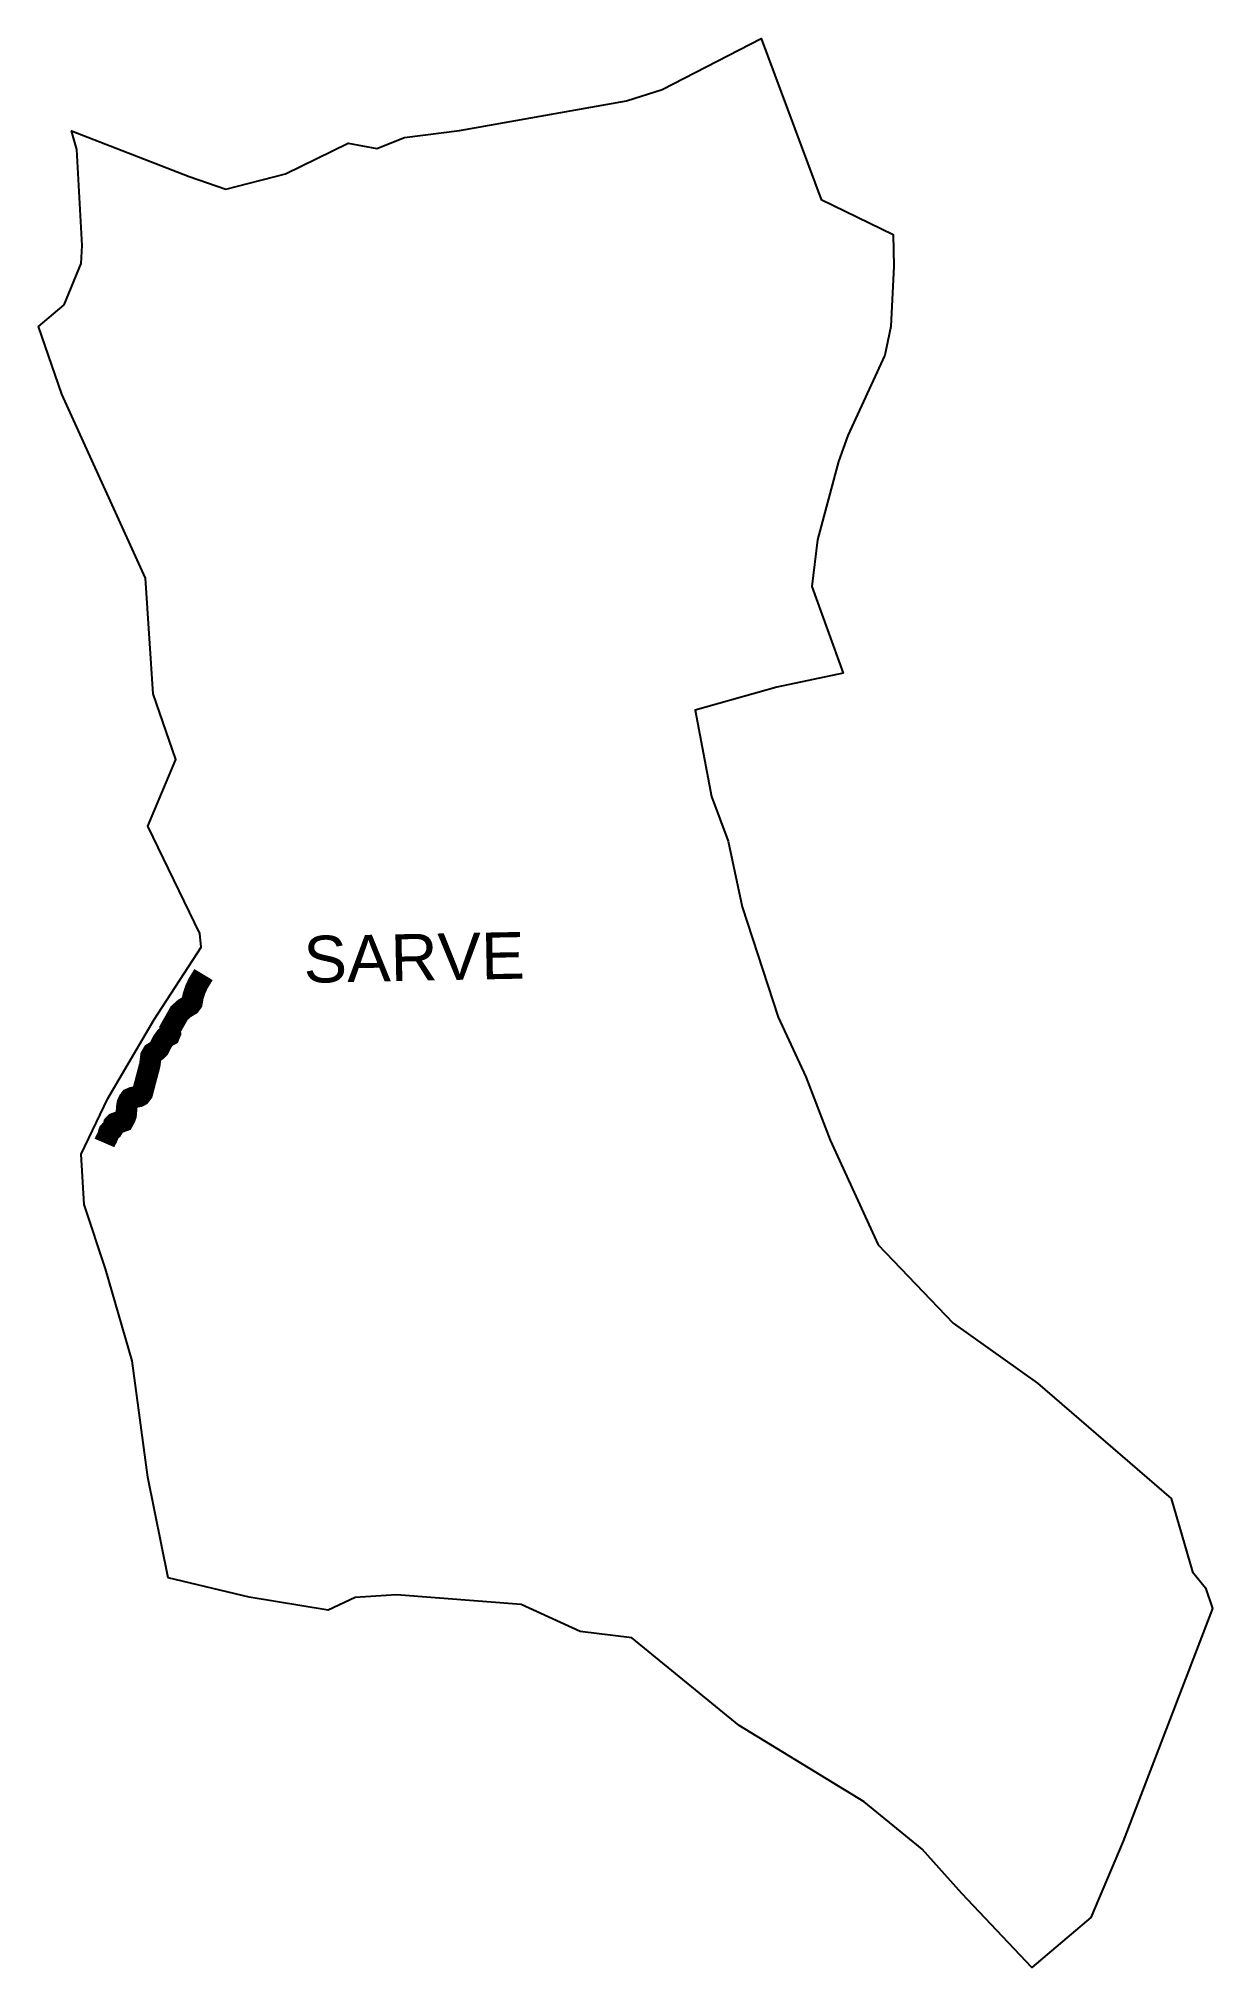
# Model space of a CAD drawing. Header units: metres. Extents: x 282156 to 284889, y 2016393 to 2020881.
import ezdxf

# ---------------------------------------------------------------- set-up
doc = ezdxf.new("R2010")
doc.units = ezdxf.units.M
doc.header["$MEASUREMENT"] = 0
for name, color, linetype in [('UNPROTECTED', 130, 'Continuous'), ('village', 3, 'Continuous'), ('VILLAGE NAME', 250, 'Continuous')]:
    doc.layers.add(name, color=color, linetype=linetype)
doc.styles.get("Standard").update_dxf_attribs({"font": 'arial.ttf'})

msp = doc.modelspace()

# ---------------------------------------------------------------- linework, layer by layer
msp.add_lwpolyline([(282216.1, 2020261.6), (282255.4, 2020357.7)])
at = {"layer": 'UNPROTECTED', "const_width": 50, "flags": 128}
msp.add_lwpolyline([(282540.3, 2018703.1), (282535.9, 2018695.8), (282528.6, 2018683.8), (282521.7, 2018669.7), (282516.1, 2018652.5), (282513.5, 2018638), (282509, 2018632), (282495.8, 2018624.2), (282483.7, 2018613.4), (282476.8, 2018601.1), (282467.9, 2018585.4), (282462.6, 2018575.9), (282463.3, 2018567.5), (282460.9, 2018561.7), (282451.4, 2018556.5), (282444.3, 2018546.7), (282436.7, 2018531.2), (282432.4, 2018526.8), (282422.2, 2018520.3), (282417.9, 2018513), (282415.4, 2018493.1), (282398.1, 2018427.7), (282393.3, 2018421.5), (282389, 2018419.3), (282376.1, 2018417.1), (282369.7, 2018414.4), (282366.4, 2018410.2), (282362.9, 2018402.5), (282361.9, 2018396.5), (282361, 2018385.5), (282360.1, 2018376.2), (282357.8, 2018369.8), (282353.5, 2018362.1), (282347.1, 2018359.8), (282340.4, 2018359.3), (282334.7, 2018357.1), (282331.7, 2018354), (282331.2, 2018350.3), (282330.4, 2018346.8), (282328.1, 2018343), (282322.2, 2018339), (282320.3, 2018336.8), (282319.1, 2018333.7), (282318.6, 2018329.8), (282316.1, 2018324), (282311.6, 2018315.3), (282309.8, 2018311.1)], dxfattribs=at)
at = {"layer": 'village'}
for points in [[(282255.4, 2020357.7, 0), (282257.9, 2020399.7, 0), (282245.2, 2020622.9, 0), (282232.9, 2020666.3, 0), (282507.2, 2020560, 0), (282592.5, 2020530.7, 0), (282731.2, 2020566.2, 0), (282877.5, 2020637.8, 0), (282944.1, 2020625.5, 0), (283008.5, 2020650.4, 0), (283136.5, 2020666.7, 0), (283525.5, 2020735.8, 0), (283608.3, 2020762.7, 0), (283838.8, 2020880.9, 0), (283978.6, 2020506.8, 0), (284145.9, 2020425.1, 0), (284147.9, 2020351.4, 0), (284140.7, 2020211.2, 0), (284126.5, 2020144, 0), (284040.8, 2019957.4, 0), (284018.9, 2019896.6, 0), (283969.6, 2019714.6, 0), (283956.4, 2019605.8, 0), (284029.3, 2019404, 0), (283875.2, 2019371.6, 0), (283684.8, 2019318.5, 0), (283723.1, 2019117.4, 0)], [(283723.1, 2019117.4, 0), (283762.2, 2019013.3, 0), (283794.3, 2018860.5, 0), (283878.2, 2018603.8, 0), (283942.6, 2018465.2, 0), (283999.3, 2018317.9, 0), (284111.3, 2018074.3, 0), (284285.4, 2017891.7, 0), (284482.1, 2017752.1, 0), (284793.3, 2017483.7, 0), (284843.3, 2017313.4, 0), (284873.3, 2017275.8, 0), (284889.4, 2017227.8, 0), (284681.7, 2016686.3, 0), (284606.1, 2016508.8, 0), (284468.9, 2016392.9, 0), (284305.5, 2016564.6, 0), (284213.4, 2016667.7, 0), (284078.2, 2016778, 0), (283787.7, 2016956.1, 0), (283537.4, 2017159.6, 0), (283417.6, 2017174.8, 0), (283280, 2017237.3, 0), (282989.8, 2017259.8, 0), (282893.4, 2017253.6, 0), (282830.4, 2017224.3, 0), (282646.3, 2017254.2, 0), (282458.2, 2017299.2, 0), (282410.5, 2017533.9, 0), (282374.1, 2017804.1, 0), (282312, 2018018.7, 0), (282262.6, 2018168.1, 0), (282255.5, 2018285.1, 0), (282317.8, 2018415, 0), (282425.8, 2018598.6, 0), (282534.7, 2018766.7, 0), (282531.4, 2018798.5, 0), (282410.9, 2019048.4, 0), (282476, 2019203.7, 0), (282423.1, 2019356.5, 0), (282405.6, 2019625.5, 0), (282210.1, 2020053.6, 0), (282156.3, 2020211, 0), (282216.1, 2020261.6, 0)]]:
    msp.add_polyline3d(points, dxfattribs=at)

# ---------------------------------------------------------------- texts
at = {"layer": 'VILLAGE NAME', "insert": (282772, 2018792.5), "char_height": 108.748, "attachment_point": 1, "rotation": 1.1028}
msp.add_mtext_dynamic_manual_height_columns('{\\fArial|b0|i0|c0|p34;SARVE}', width=726.929, gutter_width=543.7, heights=[0], dxfattribs=at)

doc.saveas('drawing.dxf')
